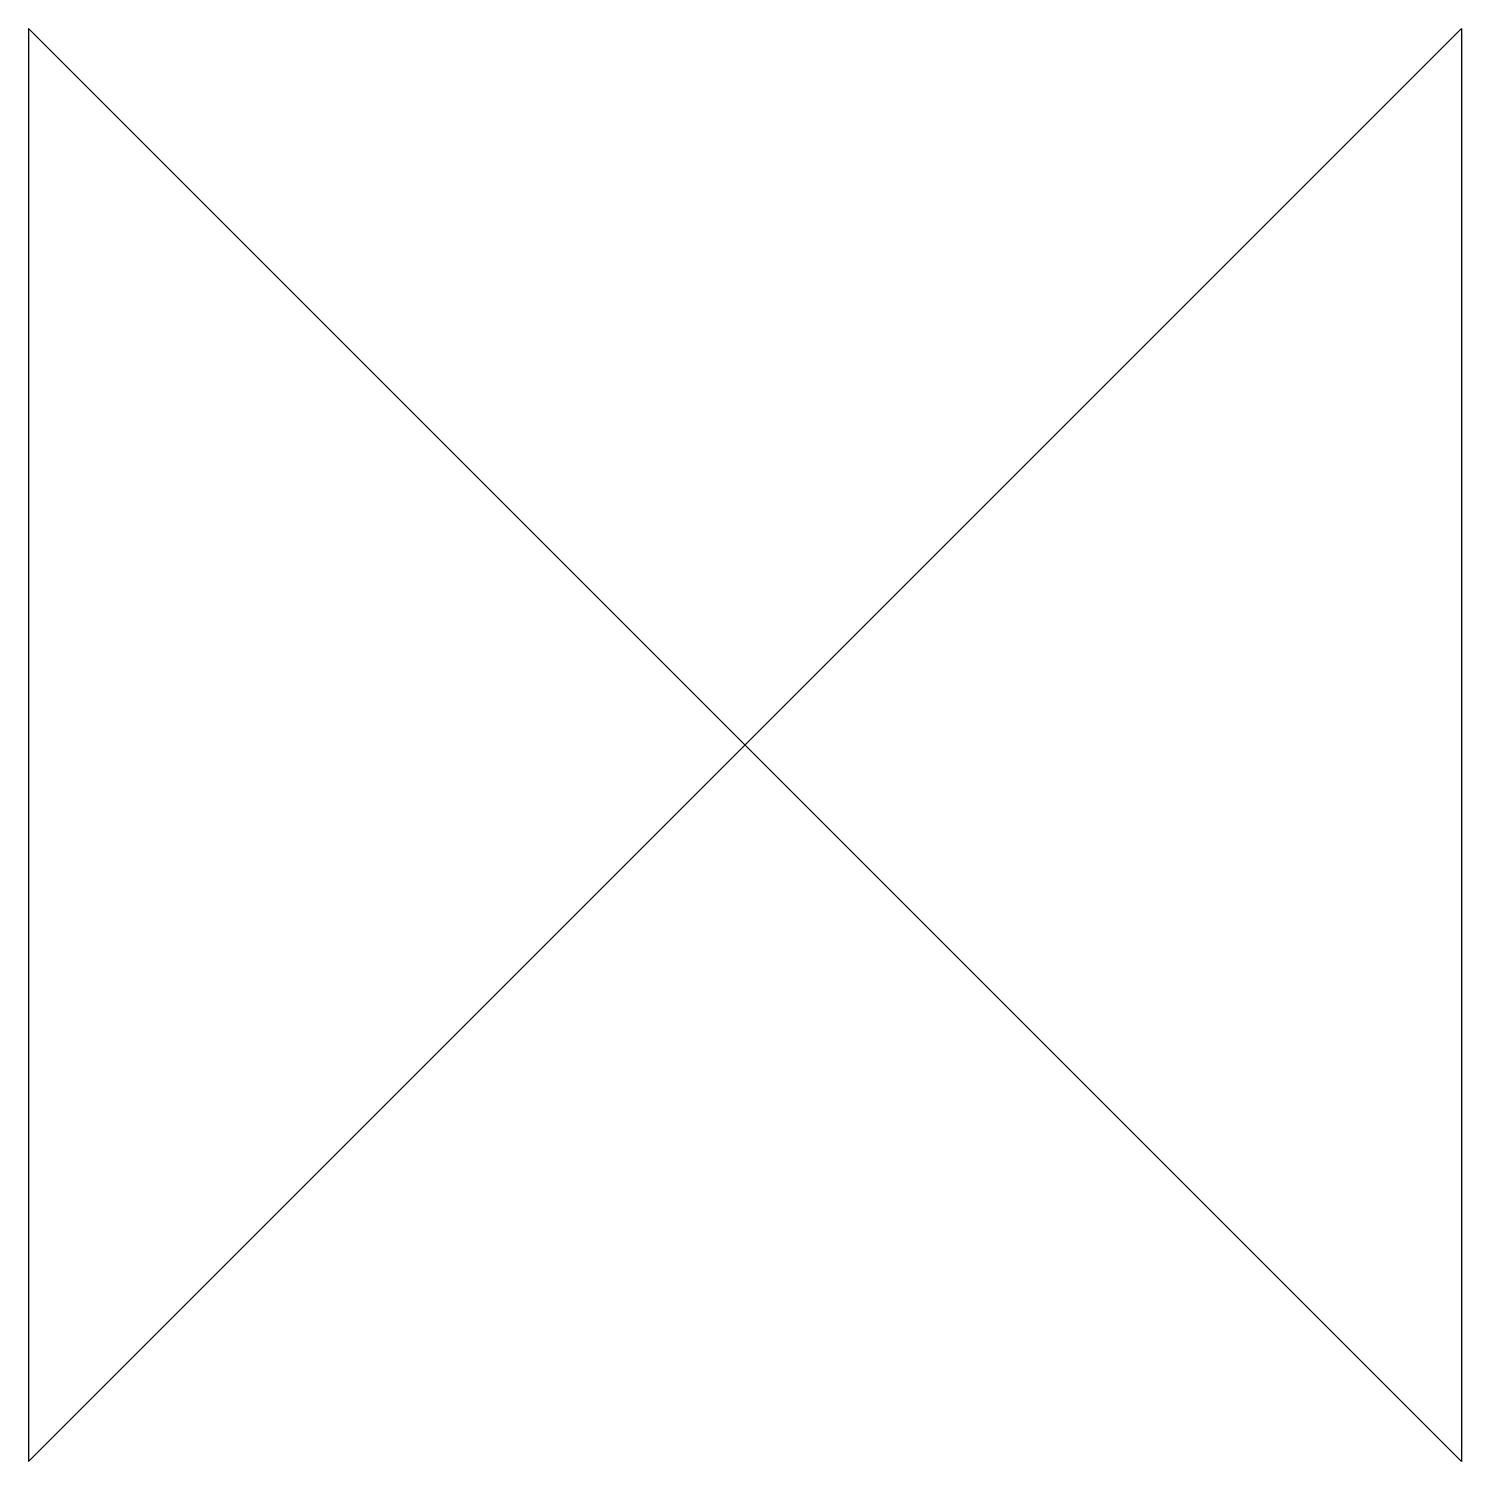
# Model space of a CAD drawing. Header units: millimetres. Extents: x 0 to 40, y 0 to 40.
import ezdxf

# ---------------------------------------------------------------- set-up
doc = ezdxf.new("R2010")
doc.units = ezdxf.units.MM

msp = doc.modelspace()

# ---------------------------------------------------------------- linework, layer by layer
at = {"layer": 'PROFILE'}
msp.add_lwpolyline([(0, 0), (40, 40), (40, 0), (0, 40)], close=True, dxfattribs=at)

doc.saveas('drawing.dxf')
